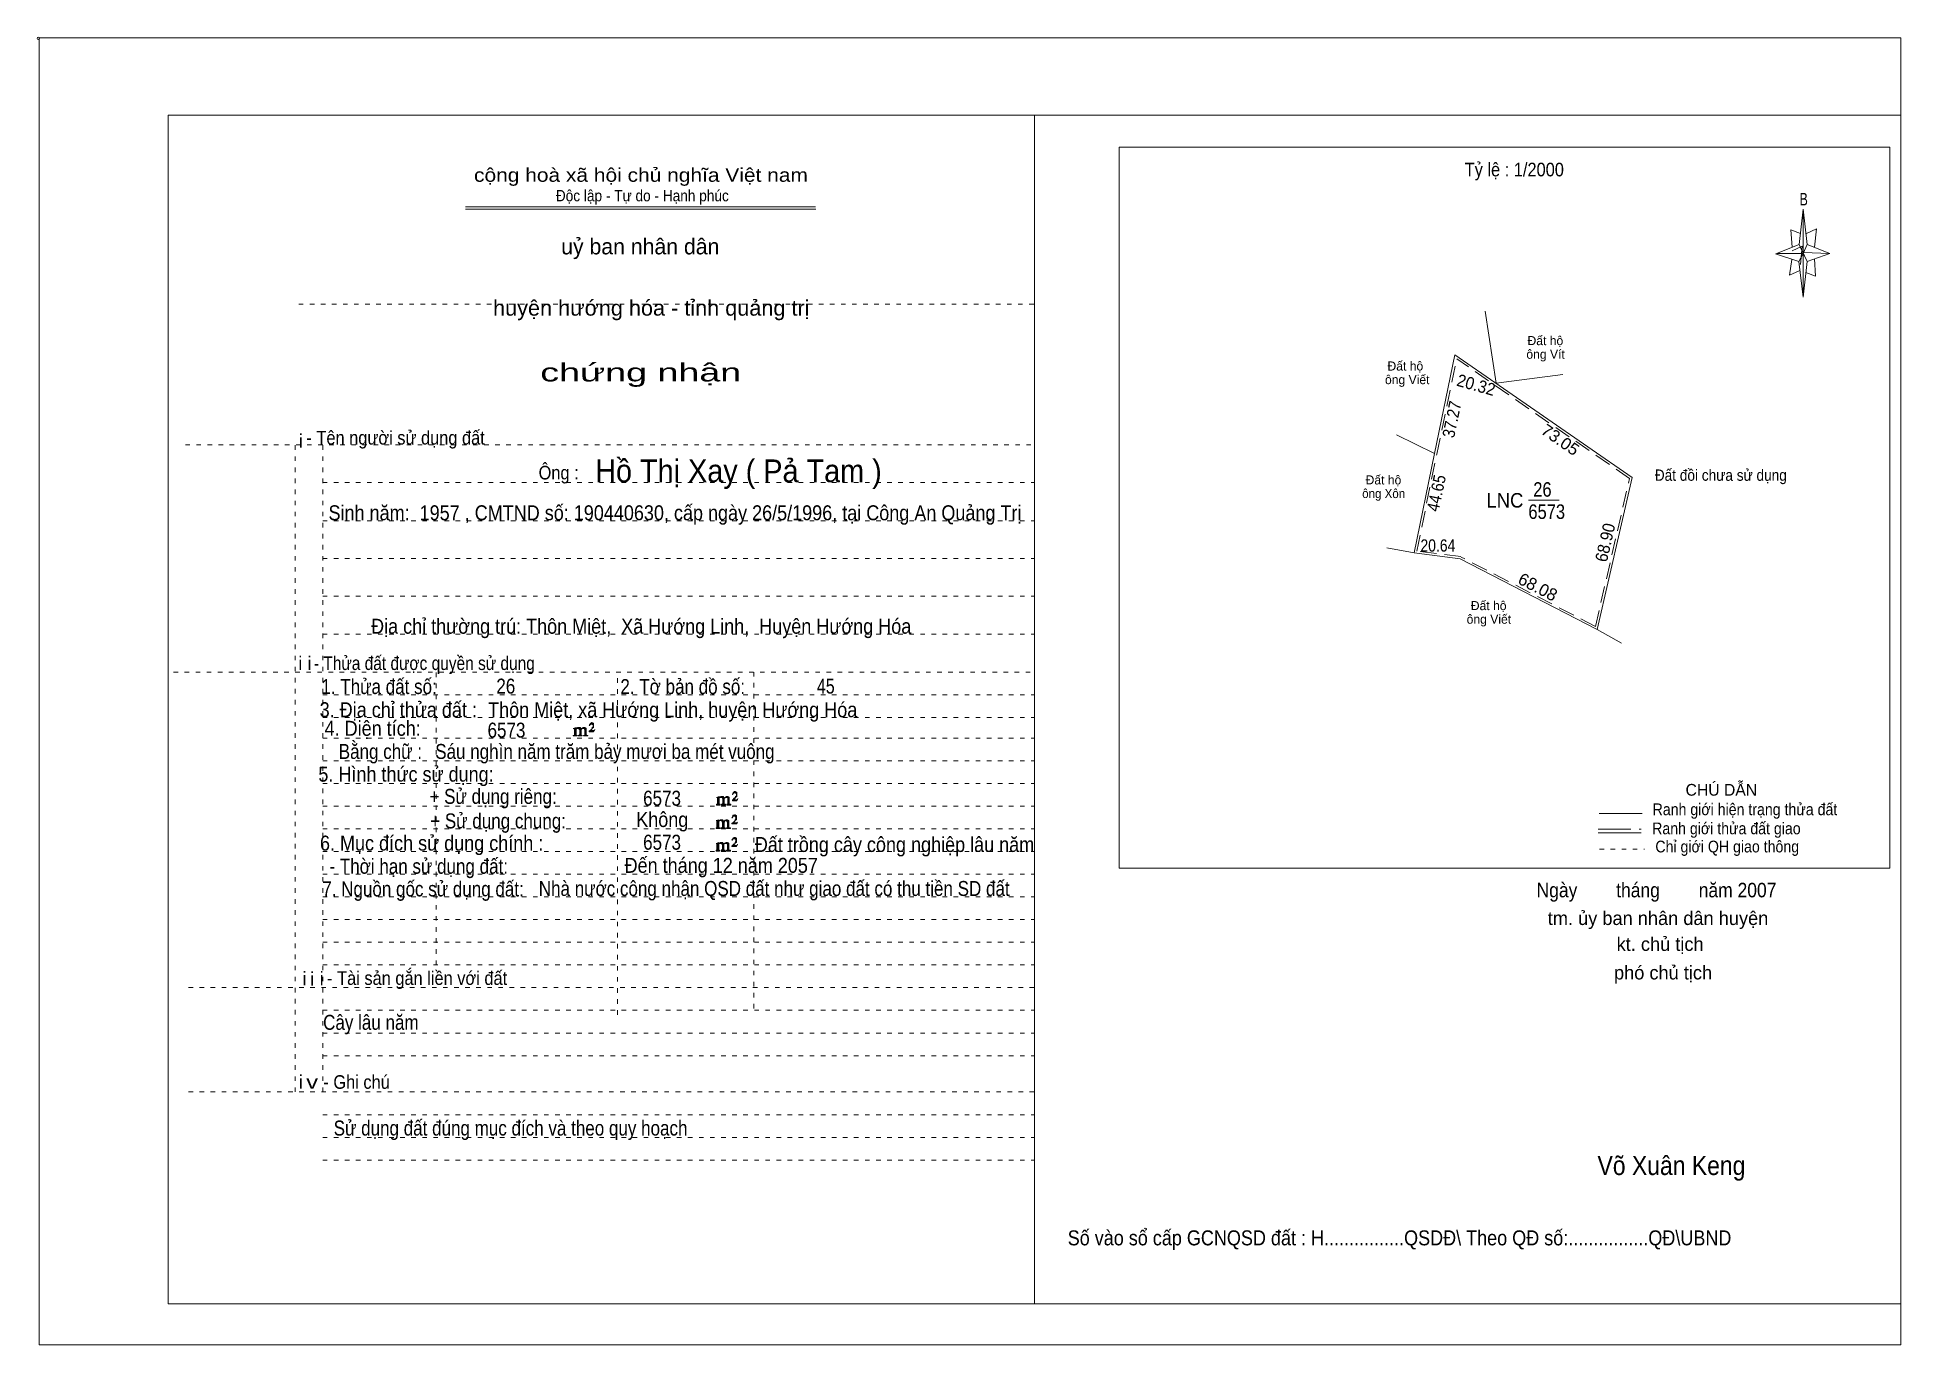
# Model space of a CAD drawing. Header units: centimetres. Extents: x -1.6 to 39.5, y -3.3 to 25.5.
import ezdxf
from ezdxf.enums import TextEntityAlignment as Align

# ---------------------------------------------------------------- set-up
doc = ezdxf.new("R2010")
doc.units = ezdxf.units.CM
doc.header["$LTSCALE"] = 0.12
for name, pattern in [('DOTTED', [1.5, 0.3, -1.2]), ('LONG_DASHED', [7.5, 6, -1.5]), ('MEDIUM_DASHED', [4.5, 3, -1.5])]:
    doc.linetypes.add(name, pattern=pattern)
for name, color, linetype, lineweight in [('1', 7, 'DOTTED', 13), ('10', 7, 'Continuous', 13), ('13', 7, 'Continuous', 13), ('4', 7, 'Continuous', 13), ('5', 7, 'Continuous', 13), ('50', 7, 'Continuous', 13)]:
    doc.layers.add(name, color=color, linetype=linetype, lineweight=lineweight)
doc.layers.add('30', color=7, linetype='Continuous')
doc.layers.add('33', color=7, linetype='Continuous')

msp = doc.modelspace()

# ---------------------------------------------------------------- hatches: boundary and pattern name
at = {"layer": '50'}
for points in [[(10.27, 10.13), (10.27, 10.12), (10.27, 10.11), (10.25, 10.11), (10.24, 10.11), (10.24, 10.1), (10.33, 10.1), (10.33, 10.11), (10.32, 10.11), (10.31, 10.11), (10.31, 10.12), (10.31, 10.13), (10.31, 10.24), (10.31, 10.25), (10.32, 10.26), (10.34, 10.26), (10.35, 10.26), (10.36, 10.26), (10.37, 10.25), (10.39, 10.22), (10.39, 10.13), (10.37, 10.12), (10.37, 10.11), (10.36, 10.11), (10.35, 10.11), (10.35, 10.1), (10.44, 10.1), (10.44, 10.11), (10.43, 10.11), (10.42, 10.11), (10.42, 10.12), (10.42, 10.13), (10.42, 10.24), (10.44, 10.26), (10.45, 10.26), (10.46, 10.26), (10.49, 10.26), (10.49, 10.25), (10.5, 10.24), (10.5, 10.22), (10.5, 10.13), (10.5, 10.12), (10.49, 10.11), (10.49, 10.11), (10.47, 10.11), (10.47, 10.1), (10.56, 10.1), (10.56, 10.11), (10.55, 10.11), (10.54, 10.11), (10.53, 10.12), (10.53, 10.13), (10.53, 10.2), (10.53, 10.25), (10.53, 10.26), (10.52, 10.27), (10.5, 10.28), (10.47, 10.28), (10.46, 10.28), (10.44, 10.27), (10.41, 10.25), (10.41, 10.26), (10.4, 10.28), (10.39, 10.28), (10.37, 10.28), (10.35, 10.28), (10.34, 10.28), (10.32, 10.26), (10.31, 10.26), (10.31, 10.25), (10.31, 10.25), (10.31, 10.26), (10.31, 10.28), (10.24, 10.26), (10.24, 10.26), (10.25, 10.26), (10.27, 10.25), (10.27, 10.24), (10.27, 10.23)], [(10.69, 10.19), (10.72, 10.24), (10.72, 10.24), (10.71, 10.22), (10.69, 10.22), (10.68, 10.22), (10.63, 10.22), (10.66, 10.26), (10.67, 10.27), (10.69, 10.28), (10.69, 10.3), (10.69, 10.32), (10.69, 10.34), (10.69, 10.35), (10.69, 10.37), (10.68, 10.38), (10.67, 10.38), (10.66, 10.39), (10.65, 10.39), (10.63, 10.38), (10.63, 10.38), (10.62, 10.37), (10.61, 10.35), (10.59, 10.33), (10.61, 10.33), (10.61, 10.35), (10.62, 10.35), (10.63, 10.36), (10.65, 10.36), (10.66, 10.36), (10.67, 10.35), (10.68, 10.35), (10.68, 10.32), (10.68, 10.3), (10.66, 10.28), (10.66, 10.26), (10.65, 10.25), (10.59, 10.2), (10.59, 10.19)], [(13.42, 8.61), (13.42, 8.6), (13.42, 8.59), (13.41, 8.59), (13.4, 8.59), (13.4, 8.57), (13.48, 8.57), (13.48, 8.59), (13.47, 8.59), (13.46, 8.59), (13.46, 8.6), (13.46, 8.61), (13.46, 8.72), (13.46, 8.73), (13.47, 8.74), (13.5, 8.74), (13.51, 8.74), (13.52, 8.74), (13.53, 8.73), (13.54, 8.69), (13.54, 8.61), (13.53, 8.6), (13.53, 8.59), (13.52, 8.59), (13.51, 8.59), (13.51, 8.57), (13.6, 8.57), (13.6, 8.59), (13.58, 8.59), (13.57, 8.59), (13.57, 8.6), (13.57, 8.61), (13.57, 8.72), (13.6, 8.74), (13.61, 8.74), (13.62, 8.74), (13.64, 8.74), (13.64, 8.73), (13.65, 8.72), (13.65, 8.69), (13.65, 8.61), (13.65, 8.6), (13.64, 8.59), (13.64, 8.59), (13.63, 8.59), (13.63, 8.57), (13.72, 8.57), (13.72, 8.59), (13.7, 8.59), (13.69, 8.59), (13.68, 8.6), (13.68, 8.61), (13.68, 8.68), (13.68, 8.73), (13.68, 8.74), (13.67, 8.75), (13.65, 8.76), (13.63, 8.76), (13.62, 8.76), (13.6, 8.75), (13.56, 8.73), (13.56, 8.74), (13.55, 8.76), (13.54, 8.76), (13.53, 8.76), (13.51, 8.76), (13.5, 8.76), (13.47, 8.74), (13.46, 8.74), (13.46, 8.73), (13.46, 8.73), (13.46, 8.74), (13.46, 8.76), (13.4, 8.74), (13.4, 8.74), (13.41, 8.74), (13.42, 8.73), (13.42, 8.72), (13.42, 8.71)], [(13.85, 8.67), (13.87, 8.72), (13.87, 8.72), (13.86, 8.69), (13.85, 8.69), (13.84, 8.69), (13.78, 8.69), (13.82, 8.74), (13.83, 8.75), (13.85, 8.76), (13.85, 8.78), (13.85, 8.79), (13.85, 8.82), (13.85, 8.83), (13.85, 8.85), (13.84, 8.86), (13.83, 8.86), (13.82, 8.87), (13.8, 8.87), (13.78, 8.86), (13.78, 8.86), (13.77, 8.85), (13.76, 8.83), (13.75, 8.81), (13.76, 8.81), (13.76, 8.83), (13.77, 8.83), (13.78, 8.84), (13.8, 8.84), (13.82, 8.84), (13.83, 8.83), (13.84, 8.83), (13.84, 8.79), (13.84, 8.78), (13.82, 8.76), (13.82, 8.74), (13.8, 8.73), (13.75, 8.68), (13.75, 8.67)], [(13.41, 8.09), (13.41, 8.08), (13.41, 8.07), (13.4, 8.07), (13.39, 8.07), (13.39, 8.06), (13.48, 8.06), (13.48, 8.07), (13.47, 8.07), (13.45, 8.07), (13.45, 8.08), (13.45, 8.09), (13.45, 8.2), (13.45, 8.21), (13.47, 8.23), (13.49, 8.23), (13.5, 8.23), (13.51, 8.23), (13.52, 8.21), (13.53, 8.18), (13.53, 8.09), (13.52, 8.08), (13.52, 8.07), (13.51, 8.07), (13.5, 8.07), (13.5, 8.06), (13.59, 8.06), (13.59, 8.07), (13.58, 8.07), (13.57, 8.07), (13.57, 8.08), (13.57, 8.09), (13.57, 8.2), (13.59, 8.23), (13.6, 8.23), (13.61, 8.23), (13.63, 8.23), (13.63, 8.21), (13.64, 8.2), (13.64, 8.18), (13.64, 8.09), (13.64, 8.08), (13.63, 8.07), (13.63, 8.07), (13.62, 8.07), (13.62, 8.06), (13.71, 8.06), (13.71, 8.07), (13.7, 8.07), (13.69, 8.07), (13.67, 8.08), (13.67, 8.09), (13.67, 8.17), (13.67, 8.21), (13.67, 8.23), (13.66, 8.24), (13.64, 8.25), (13.62, 8.25), (13.61, 8.25), (13.59, 8.24), (13.55, 8.21), (13.55, 8.23), (13.54, 8.25), (13.53, 8.25), (13.52, 8.25), (13.5, 8.25), (13.49, 8.25), (13.47, 8.23), (13.45, 8.23), (13.45, 8.21), (13.45, 8.21), (13.45, 8.23), (13.45, 8.25), (13.39, 8.23), (13.39, 8.23), (13.4, 8.23), (13.41, 8.21), (13.41, 8.2), (13.41, 8.19)], [(13.84, 8.16), (13.86, 8.2), (13.86, 8.2), (13.85, 8.18), (13.84, 8.18), (13.83, 8.18), (13.77, 8.18), (13.81, 8.23), (13.82, 8.24), (13.84, 8.25), (13.84, 8.27), (13.84, 8.28), (13.84, 8.3), (13.84, 8.31), (13.84, 8.34), (13.83, 8.35), (13.82, 8.35), (13.81, 8.36), (13.8, 8.36), (13.77, 8.35), (13.77, 8.35), (13.76, 8.34), (13.75, 8.31), (13.74, 8.29), (13.75, 8.29), (13.75, 8.31), (13.76, 8.31), (13.77, 8.33), (13.8, 8.33), (13.81, 8.33), (13.82, 8.31), (13.83, 8.31), (13.83, 8.28), (13.83, 8.27), (13.81, 8.25), (13.81, 8.23), (13.8, 8.21), (13.74, 8.17), (13.74, 8.16)], [(13.84, 7.66), (13.86, 7.71), (13.86, 7.71), (13.85, 7.68), (13.84, 7.68), (13.83, 7.68), (13.77, 7.68), (13.81, 7.73), (13.82, 7.74), (13.84, 7.75), (13.84, 7.77), (13.84, 7.78), (13.84, 7.81), (13.84, 7.82), (13.84, 7.84), (13.83, 7.85), (13.82, 7.85), (13.81, 7.86), (13.79, 7.86), (13.77, 7.85), (13.77, 7.85), (13.76, 7.84), (13.75, 7.82), (13.74, 7.8), (13.75, 7.8), (13.75, 7.82), (13.76, 7.82), (13.77, 7.83), (13.79, 7.83), (13.81, 7.83), (13.82, 7.82), (13.83, 7.82), (13.83, 7.78), (13.83, 7.77), (13.81, 7.75), (13.81, 7.73), (13.79, 7.72), (13.74, 7.67), (13.74, 7.66)], [(13.41, 7.6), (13.41, 7.59), (13.41, 7.58), (13.4, 7.58), (13.39, 7.58), (13.39, 7.56), (13.47, 7.56), (13.47, 7.58), (13.46, 7.58), (13.45, 7.58), (13.45, 7.59), (13.45, 7.6), (13.45, 7.71), (13.45, 7.72), (13.46, 7.73), (13.49, 7.73), (13.5, 7.73), (13.51, 7.73), (13.52, 7.72), (13.53, 7.68), (13.53, 7.6), (13.52, 7.59), (13.52, 7.58), (13.51, 7.58), (13.5, 7.58), (13.5, 7.56), (13.59, 7.56), (13.59, 7.58), (13.57, 7.58), (13.56, 7.58), (13.56, 7.59), (13.56, 7.6), (13.56, 7.71), (13.59, 7.73), (13.6, 7.73), (13.61, 7.73), (13.63, 7.73), (13.63, 7.72), (13.64, 7.71), (13.64, 7.68), (13.64, 7.6), (13.64, 7.59), (13.63, 7.58), (13.63, 7.58), (13.62, 7.58), (13.62, 7.56), (13.71, 7.56), (13.71, 7.58), (13.69, 7.58), (13.68, 7.58), (13.67, 7.59), (13.67, 7.6), (13.67, 7.67), (13.67, 7.72), (13.67, 7.73), (13.66, 7.74), (13.64, 7.75), (13.62, 7.75), (13.61, 7.75), (13.59, 7.74), (13.55, 7.72), (13.55, 7.73), (13.54, 7.75), (13.53, 7.75), (13.52, 7.75), (13.5, 7.75), (13.49, 7.75), (13.46, 7.73), (13.45, 7.73), (13.45, 7.72), (13.45, 7.72), (13.45, 7.73), (13.45, 7.75), (13.39, 7.73), (13.39, 7.73), (13.4, 7.73), (13.41, 7.72), (13.41, 7.71), (13.41, 7.7)]]:
    msp.add_hatch(color=256, dxfattribs=at).paths.add_polyline_path(points)

# ---------------------------------------------------------------- linework, layer by layer
at = {"layer": '1', "linetype": 'Continuous'}
for p, q in [((1.31, -2.42), (1.31, 23.78)), ((1.31, 23.78), (39.51, 23.78)), ((20.41, -2.42), (20.41, 23.78)), ((39.51, -2.42), (39.51, 23.78)), ((7.87, 21.76), (15.58, 21.76)), ((7.87, 21.71), (15.59, 21.71)), ((37.26, 20.55), (36.75, 20.72)), ((1.31, -2.42), (39.51, -2.42))]:
    msp.add_line(p, q, dxfattribs=at)
at = {"layer": '1'}
for p, q in [((4.19, 19.61), (20.41, 19.61)), ((1.69, 16.51), (20.41, 16.51)), ((4.11, 2.25), (4.11, 16.51)), ((4.72, 2.25), (4.72, 16.51)), ((4.72, 15.68), (20.41, 15.68)), ((4.72, 14.84), (20.41, 14.84)), ((4.72, 14.01), (20.41, 14.01)), ((4.72, 13.18), (20.41, 13.18)), ((4.72, 12.34), (20.41, 12.34)), ((1.43, 11.5), (20.41, 11.5)), ((7.22, 5.05), (7.22, 11.5)), ((11.22, 3.95), (11.22, 11.5)), ((14.22, 4.09), (14.22, 11.5)), ((4.72, 11), (20.41, 11)), ((4.72, 10.5), (20.41, 10.5)), ((4.72, 10.05), (20.41, 10.05)), ((4.72, 9.55), (20.41, 9.55)), ((4.72, 9.05), (20.41, 9.05)), ((4.72, 8.55), (20.41, 8.55)), ((4.72, 8.05), (20.41, 8.05)), ((4.72, 7.55), (20.41, 7.55)), ((4.72, 7.05), (20.41, 7.05)), ((4.72, 6.55), (20.41, 6.55)), ((4.72, 6.05), (20.41, 6.05)), ((4.72, 5.55), (20.41, 5.55)), ((4.72, 5.05), (20.41, 5.05)), ((1.76, 4.55), (20.41, 4.55)), ((4.72, 4.05), (20.41, 4.05)), ((4.72, 3.55), (20.41, 3.55)), ((4.72, 3.05), (20.41, 3.05)), ((1.76, 2.25), (20.41, 2.25)), ((4.72, 1.75), (20.41, 1.75)), ((4.72, 1.25), (20.41, 1.25)), ((4.72, 0.75), (20.41, 0.75))]:
    msp.add_line(p, q, dxfattribs=at)
at = {"layer": '1', "linetype": 'Continuous'}
msp.add_lwpolyline([(-1.53, -3.32), (39.51, -3.32), (39.51, 25.48), (-1.53, 25.48)], close=True, dxfattribs=at)
msp.add_lwpolyline([(37.27, 20.35), (37.06, 20.25), (37.11, 20.6)], dxfattribs=at)
at = {"layer": '10'}
for p, q in [((30.59, 17.87), (30.35, 19.46)), ((30.59, 17.87), (32.06, 18.06)), ((28.78, 14.13), (29.23, 16.32)), ((28.78, 14.13), (28.18, 14.24)), ((29.8, 14), (28.78, 14.13)), ((32.82, 12.44), (29.8, 14)), ((32.82, 12.44), (33.35, 12.14))]:
    msp.add_line(p, q, dxfattribs=at)
at = {"layer": '10', "linetype": 'MEDIUM_DASHED'}
for p, q in [((29.28, 16.31), (29.72, 18.41)), ((33.53, 15.77), (29.72, 18.41)), ((28.84, 14.17), (29.28, 16.31)), ((32.78, 12.51), (33.53, 15.77)), ((29.81, 14.05), (28.84, 14.17)), ((32.78, 12.51), (29.82, 14.04))]:
    msp.add_line(p, q, dxfattribs=at)
at = {"layer": '10'}
for points in [[(28.39, 16.73), (29.23, 16.32), (29.68, 18.5)], [(32.82, 12.44), (33.59, 15.79), (29.68, 18.5)]]:
    msp.add_lwpolyline(points, dxfattribs=at)
at = {"layer": '13'}
msp.add_line((31.3, 15.29), (31.98, 15.29), dxfattribs=at)
at = {"layer": '4'}
for p, q in [((32.86, 8.39), (33.81, 8.39)), ((32.84, 7.96), (33.79, 7.96))]:
    msp.add_line(p, q, dxfattribs=at)
at = {"layer": '4', "linetype": 'LONG_DASHED'}
msp.add_line((32.84, 8.04), (33.79, 8.04), dxfattribs=at)
at = {"layer": '4', "linetype": 'DOTTED'}
msp.add_line((32.87, 7.6), (33.86, 7.6), dxfattribs=at)
at = {"layer": '4'}
msp.add_lwpolyline([(22.28, 23.07), (39.27, 23.07), (39.27, 7.18), (22.28, 7.18)], close=True, dxfattribs=at)
msp.add_circle((-1.55, 25.47), 0.025, dxfattribs=at)
at = {"layer": '5'}
for p, q in [((37.27, 20.93), (37.36, 21.71)), ((37.45, 20.55), (37.36, 19.77)), ((37.45, 20.93), (37.95, 20.73)), ((37.61, 20.61), (37.63, 20.23)), ((37.63, 20.23), (37.42, 20.31))]:
    msp.add_line(p, q, dxfattribs=at)
for points in [[(37.36, 21.71), (37.45, 20.93), (37.36, 20.73)], [(37.36, 20.73), (36.77, 20.73), (37.27, 20.93), (37.45, 20.55), (37.95, 20.73), (37.36, 20.75)], [(37.36, 20.73), (37.36, 19.77), (37.26, 20.55)]]:
    msp.add_lwpolyline(points, close=True, dxfattribs=at)
for points in [[(37.3, 21.17), (37.09, 21.25), (37.12, 20.87)], [(37.43, 21.17), (37.65, 21.27), (37.61, 20.87)], [(37.36, 20.73), (37.27, 20.93), (36.77, 20.73)], [(37.12, 20.79), (37.34, 20.89), (37.3, 20.49)], [(37.36, 20.73), (37.45, 20.55), (37.95, 20.73)]]:
    msp.add_lwpolyline(points, dxfattribs=at)
at = {"layer": '50'}
for points in [[(10.27, 10.13), (10.27, 10.12), (10.27, 10.11), (10.25, 10.11), (10.24, 10.11), (10.24, 10.1), (10.33, 10.1), (10.33, 10.11), (10.32, 10.11), (10.31, 10.11), (10.31, 10.12), (10.31, 10.13), (10.31, 10.24), (10.31, 10.25), (10.32, 10.26), (10.34, 10.26), (10.35, 10.26), (10.36, 10.26), (10.37, 10.25), (10.39, 10.22), (10.39, 10.13), (10.37, 10.12), (10.37, 10.11), (10.36, 10.11), (10.35, 10.11), (10.35, 10.1), (10.44, 10.1), (10.44, 10.11), (10.43, 10.11), (10.42, 10.11), (10.42, 10.12), (10.42, 10.13), (10.42, 10.24), (10.44, 10.26), (10.45, 10.26), (10.46, 10.26), (10.49, 10.26), (10.49, 10.25), (10.5, 10.24), (10.5, 10.22), (10.5, 10.13), (10.5, 10.12), (10.49, 10.11), (10.49, 10.11), (10.47, 10.11), (10.47, 10.1), (10.56, 10.1), (10.56, 10.11), (10.55, 10.11), (10.54, 10.11), (10.53, 10.12), (10.53, 10.13), (10.53, 10.2), (10.53, 10.25), (10.53, 10.26), (10.52, 10.27), (10.5, 10.28), (10.47, 10.28), (10.46, 10.28), (10.44, 10.27), (10.41, 10.25), (10.41, 10.26), (10.4, 10.28), (10.39, 10.28), (10.37, 10.28), (10.35, 10.28), (10.34, 10.28), (10.32, 10.26), (10.31, 10.26), (10.31, 10.25), (10.31, 10.25), (10.31, 10.26), (10.31, 10.28), (10.24, 10.26), (10.24, 10.26), (10.25, 10.26), (10.27, 10.25), (10.27, 10.24), (10.27, 10.23)], [(10.69, 10.19), (10.72, 10.24), (10.72, 10.24), (10.71, 10.22), (10.69, 10.22), (10.68, 10.22), (10.63, 10.22), (10.66, 10.26), (10.67, 10.27), (10.69, 10.28), (10.69, 10.3), (10.69, 10.32), (10.69, 10.34), (10.69, 10.35), (10.69, 10.37), (10.68, 10.38), (10.67, 10.38), (10.66, 10.39), (10.65, 10.39), (10.63, 10.38), (10.63, 10.38), (10.62, 10.37), (10.61, 10.35), (10.59, 10.33), (10.61, 10.33), (10.61, 10.35), (10.62, 10.35), (10.63, 10.36), (10.65, 10.36), (10.66, 10.36), (10.67, 10.35), (10.68, 10.35), (10.68, 10.32), (10.68, 10.3), (10.66, 10.28), (10.66, 10.26), (10.65, 10.25), (10.59, 10.2), (10.59, 10.19)], [(13.42, 8.61), (13.42, 8.6), (13.42, 8.59), (13.41, 8.59), (13.4, 8.59), (13.4, 8.57), (13.48, 8.57), (13.48, 8.59), (13.47, 8.59), (13.46, 8.59), (13.46, 8.6), (13.46, 8.61), (13.46, 8.72), (13.46, 8.73), (13.47, 8.74), (13.5, 8.74), (13.51, 8.74), (13.52, 8.74), (13.53, 8.73), (13.54, 8.69), (13.54, 8.61), (13.53, 8.6), (13.53, 8.59), (13.52, 8.59), (13.51, 8.59), (13.51, 8.57), (13.6, 8.57), (13.6, 8.59), (13.58, 8.59), (13.57, 8.59), (13.57, 8.6), (13.57, 8.61), (13.57, 8.72), (13.6, 8.74), (13.61, 8.74), (13.62, 8.74), (13.64, 8.74), (13.64, 8.73), (13.65, 8.72), (13.65, 8.69), (13.65, 8.61), (13.65, 8.6), (13.64, 8.59), (13.64, 8.59), (13.63, 8.59), (13.63, 8.57), (13.72, 8.57), (13.72, 8.59), (13.7, 8.59), (13.69, 8.59), (13.68, 8.6), (13.68, 8.61), (13.68, 8.68), (13.68, 8.73), (13.68, 8.74), (13.67, 8.75), (13.65, 8.76), (13.63, 8.76), (13.62, 8.76), (13.6, 8.75), (13.56, 8.73), (13.56, 8.74), (13.55, 8.76), (13.54, 8.76), (13.53, 8.76), (13.51, 8.76), (13.5, 8.76), (13.47, 8.74), (13.46, 8.74), (13.46, 8.73), (13.46, 8.73), (13.46, 8.74), (13.46, 8.76), (13.4, 8.74), (13.4, 8.74), (13.41, 8.74), (13.42, 8.73), (13.42, 8.72), (13.42, 8.71)], [(13.85, 8.67), (13.87, 8.72), (13.87, 8.72), (13.86, 8.69), (13.85, 8.69), (13.84, 8.69), (13.78, 8.69), (13.82, 8.74), (13.83, 8.75), (13.85, 8.76), (13.85, 8.78), (13.85, 8.79), (13.85, 8.82), (13.85, 8.83), (13.85, 8.85), (13.84, 8.86), (13.83, 8.86), (13.82, 8.87), (13.8, 8.87), (13.78, 8.86), (13.78, 8.86), (13.77, 8.85), (13.76, 8.83), (13.75, 8.81), (13.76, 8.81), (13.76, 8.83), (13.77, 8.83), (13.78, 8.84), (13.8, 8.84), (13.82, 8.84), (13.83, 8.83), (13.84, 8.83), (13.84, 8.79), (13.84, 8.78), (13.82, 8.76), (13.82, 8.74), (13.8, 8.73), (13.75, 8.68), (13.75, 8.67)], [(13.41, 8.09), (13.41, 8.08), (13.41, 8.07), (13.4, 8.07), (13.39, 8.07), (13.39, 8.06), (13.48, 8.06), (13.48, 8.07), (13.47, 8.07), (13.45, 8.07), (13.45, 8.08), (13.45, 8.09), (13.45, 8.2), (13.45, 8.21), (13.47, 8.23), (13.49, 8.23), (13.5, 8.23), (13.51, 8.23), (13.52, 8.21), (13.53, 8.18), (13.53, 8.09), (13.52, 8.08), (13.52, 8.07), (13.51, 8.07), (13.5, 8.07), (13.5, 8.06), (13.59, 8.06), (13.59, 8.07), (13.58, 8.07), (13.57, 8.07), (13.57, 8.08), (13.57, 8.09), (13.57, 8.2), (13.59, 8.23), (13.6, 8.23), (13.61, 8.23), (13.63, 8.23), (13.63, 8.21), (13.64, 8.2), (13.64, 8.18), (13.64, 8.09), (13.64, 8.08), (13.63, 8.07), (13.63, 8.07), (13.62, 8.07), (13.62, 8.06), (13.71, 8.06), (13.71, 8.07), (13.7, 8.07), (13.69, 8.07), (13.67, 8.08), (13.67, 8.09), (13.67, 8.17), (13.67, 8.21), (13.67, 8.23), (13.66, 8.24), (13.64, 8.25), (13.62, 8.25), (13.61, 8.25), (13.59, 8.24), (13.55, 8.21), (13.55, 8.23), (13.54, 8.25), (13.53, 8.25), (13.52, 8.25), (13.5, 8.25), (13.49, 8.25), (13.47, 8.23), (13.45, 8.23), (13.45, 8.21), (13.45, 8.21), (13.45, 8.23), (13.45, 8.25), (13.39, 8.23), (13.39, 8.23), (13.4, 8.23), (13.41, 8.21), (13.41, 8.2), (13.41, 8.19)], [(13.84, 8.16), (13.86, 8.2), (13.86, 8.2), (13.85, 8.18), (13.84, 8.18), (13.83, 8.18), (13.77, 8.18), (13.81, 8.23), (13.82, 8.24), (13.84, 8.25), (13.84, 8.27), (13.84, 8.28), (13.84, 8.3), (13.84, 8.31), (13.84, 8.34), (13.83, 8.35), (13.82, 8.35), (13.81, 8.36), (13.8, 8.36), (13.77, 8.35), (13.77, 8.35), (13.76, 8.34), (13.75, 8.31), (13.74, 8.29), (13.75, 8.29), (13.75, 8.31), (13.76, 8.31), (13.77, 8.33), (13.8, 8.33), (13.81, 8.33), (13.82, 8.31), (13.83, 8.31), (13.83, 8.28), (13.83, 8.27), (13.81, 8.25), (13.81, 8.23), (13.8, 8.21), (13.74, 8.17), (13.74, 8.16)], [(13.84, 7.66), (13.86, 7.71), (13.86, 7.71), (13.85, 7.68), (13.84, 7.68), (13.83, 7.68), (13.77, 7.68), (13.81, 7.73), (13.82, 7.74), (13.84, 7.75), (13.84, 7.77), (13.84, 7.78), (13.84, 7.81), (13.84, 7.82), (13.84, 7.84), (13.83, 7.85), (13.82, 7.85), (13.81, 7.86), (13.79, 7.86), (13.77, 7.85), (13.77, 7.85), (13.76, 7.84), (13.75, 7.82), (13.74, 7.8), (13.75, 7.8), (13.75, 7.82), (13.76, 7.82), (13.77, 7.83), (13.79, 7.83), (13.81, 7.83), (13.82, 7.82), (13.83, 7.82), (13.83, 7.78), (13.83, 7.77), (13.81, 7.75), (13.81, 7.73), (13.79, 7.72), (13.74, 7.67), (13.74, 7.66)], [(13.41, 7.6), (13.41, 7.59), (13.41, 7.58), (13.4, 7.58), (13.39, 7.58), (13.39, 7.56), (13.47, 7.56), (13.47, 7.58), (13.46, 7.58), (13.45, 7.58), (13.45, 7.59), (13.45, 7.6), (13.45, 7.71), (13.45, 7.72), (13.46, 7.73), (13.49, 7.73), (13.5, 7.73), (13.51, 7.73), (13.52, 7.72), (13.53, 7.68), (13.53, 7.6), (13.52, 7.59), (13.52, 7.58), (13.51, 7.58), (13.5, 7.58), (13.5, 7.56), (13.59, 7.56), (13.59, 7.58), (13.57, 7.58), (13.56, 7.58), (13.56, 7.59), (13.56, 7.6), (13.56, 7.71), (13.59, 7.73), (13.6, 7.73), (13.61, 7.73), (13.63, 7.73), (13.63, 7.72), (13.64, 7.71), (13.64, 7.68), (13.64, 7.6), (13.64, 7.59), (13.63, 7.58), (13.63, 7.58), (13.62, 7.58), (13.62, 7.56), (13.71, 7.56), (13.71, 7.58), (13.69, 7.58), (13.68, 7.58), (13.67, 7.59), (13.67, 7.6), (13.67, 7.67), (13.67, 7.72), (13.67, 7.73), (13.66, 7.74), (13.64, 7.75), (13.62, 7.75), (13.61, 7.75), (13.59, 7.74), (13.55, 7.72), (13.55, 7.73), (13.54, 7.75), (13.53, 7.75), (13.52, 7.75), (13.5, 7.75), (13.49, 7.75), (13.46, 7.73), (13.45, 7.73), (13.45, 7.72), (13.45, 7.72), (13.45, 7.73), (13.45, 7.75), (13.39, 7.73), (13.39, 7.73), (13.4, 7.73), (13.41, 7.72), (13.41, 7.71), (13.41, 7.7)]]:
    msp.add_lwpolyline(points, close=True, dxfattribs=at)

# ---------------------------------------------------------------- texts
at = {"layer": '1'}
for s, height, width, p in [('cộng hoà xã hội chủ nghĩa Việt nam', 0.3, 1.15, (11.735, 22.31)), ('Độc lập - Tự do - Hạnh phúc', 0.25, 0.9, (11.765, 21.88)), ('chứng nhận', 0.4, 1.55, (11.73, 17.91)), ('- Tên người sử dụng đất', 0.3, 0.9, (6.325, 16.52)), ('- Thửa đất được quyền sử dụng', 0.3, 0.85, (6.96, 11.55)), ('- Tài sản gắn liền với đất ', 0.3, 0.9, (6.85, 4.61)), ('v', 0.3, 1.3, (4.485, 2.32)), ('- Ghi chú', 0.3, 0.9, (5.465, 2.32))]:
    msp.add_text(s, height=height, dxfattribs=dict(at, width=width)).set_placement(p, align=Align.CENTER)
for s, height, p in [('uỷ ban nhân dân', 0.35, (11.72, 20.71)), ('i', 0.3, (4.235, 16.45)), ('i', 0.3, (4.225, 11.55)), ('i', 0.3, (4.425, 11.55)), ('i', 0.3, (4.315, 4.6)), ('i', 0.3, (4.485, 4.59)), ('i', 0.3, (4.695, 4.6)), ('i', 0.3, (4.235, 2.32))]:
    msp.add_text(s, height=height, dxfattribs=at).set_placement(p, align=Align.CENTER)
at = {"layer": '10'}
for s, height, width, p in [('Tỷ lệ : 1/2000', 0.3, 0.9, (30.99, 22.43)), ('Hồ Thị Xay ( Pả Tam )', 0.5, 0.95, (13.885, 15.69)), ('Đất đồi chưa sử dụng ', 0.25, 0.9, (35.585, 15.72)), ('ông Xôn', 0.2, 0.95, (28.11, 15.34)), ('Võ Xuân Keng', 0.42, 0.9, (34.455, 0.42))]:
    msp.add_text(s, height=height, dxfattribs=dict(at, width=width)).set_placement(p, align=Align.CENTER)
for s, p in [('Đất hộ', (31.675, 18.71)), ('ông Vít', (31.68, 18.41)), ('Đất hộ ', (28.625, 18.15)), ('ông Viết', (28.63, 17.85)), ('Đất hộ', (28.105, 15.64)), ('ông Viết', (30.43, 12.57)), ('Đất hộ', (30.425, 12.87))]:
    msp.add_text(s, height=0.2, dxfattribs=at).set_placement(p, align=Align.CENTER)
at = {"layer": '10', "width": 1.05}
msp.add_text('73.05', height=0.26, rotation=325.355, dxfattribs=at).set_placement((31.931, 16.517), align=Align.CENTER)
at = {"layer": '30'}
for s, height, rotation, width, p in [('20.32', 0.27, 344.322, 0.95, (30.113, 17.704)), ('37.27', 0.2699, 78.25, 0.9, (29.745, 17.047)), ('44.65', 0.27, 78.255, 0.9, (29.404, 15.422)), ('68.90', 0.27, 77.101, 0.95, (33.126, 14.33))]:
    msp.add_text(s, height=height, rotation=rotation, dxfattribs=dict(at, width=width)).set_placement(p, align=Align.CENTER)
at = {"layer": '30', "width": 0.85}
msp.add_text('20.64', height=0.27, dxfattribs=at).set_placement((29.305, 14.16), align=Align.CENTER)
at = {"layer": '30'}
msp.add_text('68.08', height=0.27, rotation=332.731, dxfattribs=at).set_placement((31.448, 13.26), align=Align.CENTER)
at = {"layer": '33', "width": 0.85}
for s, p in [('26', (31.61, 15.37)), ('6573', (31.705, 14.88))]:
    msp.add_text(s, height=0.32, dxfattribs=at).set_placement(p, align=Align.CENTER)
at = {"layer": '33', "width": 0.95}
msp.add_text('LNC', height=0.32, dxfattribs=at).set_placement((31.19, 15.13), align=Align.RIGHT)
at = {"layer": '4'}
msp.add_text('CHÚ DẪN', height=0.2591, dxfattribs=at).set_placement((35.555, 8.78), align=Align.CENTER)
at = {"layer": '4', "width": 0.9}
for s, p in [('Ranh giới hiện trạng thửa đất', (36.075, 8.35)), ('Ranh giới thửa đất giao ', (35.71, 7.93)), ('Chỉ giới QH giao thông', (35.685, 7.53))]:
    msp.add_text(s, height=0.2591, dxfattribs=at).set_placement(p, align=Align.CENTER)
at = {"layer": '5', "width": 0.75}
msp.add_text('B', height=0.276, dxfattribs=at).set_placement((37.37, 21.79), align=Align.CENTER)
at = {"layer": '50'}
for s, height, width, p in [('  huyện hướng hóa - tỉnh quảng trị', 0.34, 1.05, (11.83, 19.36)), ('Ông :', 0.3, 0.9, (9.92, 15.75)), ('Sinh năm:  1957 , CMTND số: 190440630, cấp ngày 26/5/1996, tại Công An Quảng Trị', 0.33, 0.9, (12.485, 14.85)), ('Địa chỉ thường trú: Thôn Miệt,  Xã Hướng Linh,  Huyện Hướng Hóa', 0.33, 0.9, (11.74, 12.35)), ('1. Thửa đất số:  ', 0.33, 0.85, (6.065, 11.02)), ('26', 0.33, 0.85, (8.755, 11.03)), ('2. Tờ bản đồ số:  ', 0.33, 0.85, (12.76, 11.02)), ('45', 0.33, 0.8, (15.81, 11.03)), ('3. Địa chỉ thửa đất : ', 0.33, 0.9, (6.44, 10.51)), ('Thôn Miệt, xã Hướng Linh, huyện Hướng Hóa', 0.33, 0.9, (12.435, 10.51)), ('4. Diện tích: ', 0.33, 0.9, (5.875, 10.1)), ('6573', 0.33, 0.85, (8.77, 10.06)), ('Bằng chữ :', 0.33, 0.85, (5.99, 9.59)), ('Sáu nghìn năm trăm bảy mươi ba mét vuông', 0.33, 0.85, (10.94, 9.59)), ('5. Hình thức sử dụng:', 0.33, 0.9, (6.555, 9.09)), ('+ Sử dụng riêng:', 0.33, 0.85, (8.475, 8.6)), ('6573', 0.33, 0.85, (12.2, 8.56)), ('+ Sử dụng chung:', 0.33, 0.85, (8.585, 8.06)), ('Không', 0.33, 0.9, (12.205, 8.09)), ('6. Mục đích sử dụng chính :', 0.33, 0.9, (7.12, 7.57)), ('6573', 0.33, 0.85, (12.2, 7.59)), ('Đất trồng cây công nghiệp lâu năm', 0.33, 0.9, (17.325, 7.54)), ('- Thời hạn sử dụng đất:', 0.33, 0.85, (6.835, 7.06)), ('Đến tháng 12 năm 2057', 0.33, 0.9, (13.505, 7.08)), ('7. Nguồn gốc sử dụng đất:', 0.33, 0.85, (6.93, 6.56)), ('Nhà nước công nhận QSD đất như giao đất có thu tiền SD đất ', 0.33, 0.85, (14.725, 6.57)), ('Ngày        tháng        năm 2007', 0.32, 0.9, (34.125, 6.54)), ('Cây lâu năm', 0.33, 0.85, (5.78, 3.62)), ('Sử dụng đất đúng mục đích và theo quy hoạch', 0.33, 0.85, (8.86, 1.29)), ('Số vào sổ cấp GCNQSD đất : H................QSDĐ\\ Theo QĐ số:................QĐ\\UBND', 0.33, 0.9, (28.46, -1.13))]:
    msp.add_text(s, height=height, dxfattribs=dict(at, width=width)).set_placement(p, align=Align.CENTER)
for s, p in [('tm. ủy ban nhân dân huyện ', (34.215, 5.93)), ('kt. chủ tịch', (34.205, 5.36)), ('phó chủ tịch', (34.27, 4.73))]:
    msp.add_text(s, height=0.3, dxfattribs=at).set_placement(p, align=Align.CENTER)

doc.saveas('drawing.dxf')
